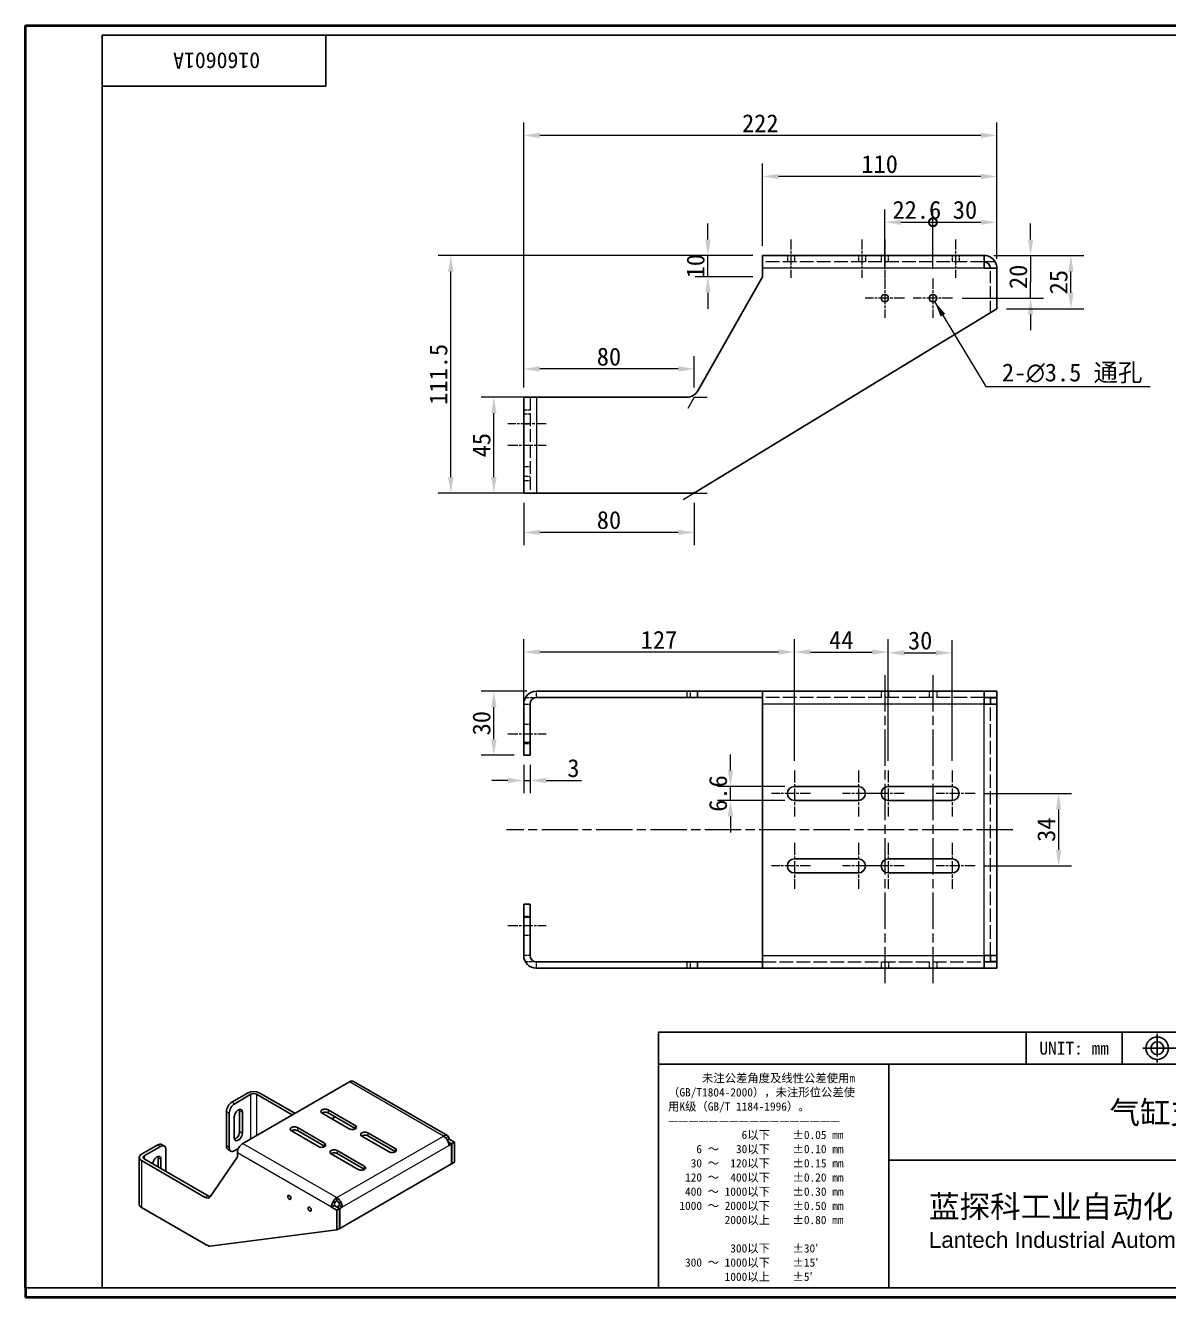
# Model space of a CAD drawing. Header units: millimetres. Extents: x 18 to 875, y 16 to 614.
# Drawn here: x 18 to 554, y 16 to 614 of the extents above; entities that cross this region are included whole.
import ezdxf
from ezdxf.enums import TextEntityAlignment as Align

# ---------------------------------------------------------------- set-up
doc = ezdxf.new("R2010")
doc.units = ezdxf.units.MM
doc.header["$LTSCALE"] = 3
doc.linetypes.add('CHAIN', pattern=[0.3543, 0.2362, -0.0295, 0.0591, -0.0295])
doc.linetypes.add('DASHED', pattern=[0.2067, 0.1654, -0.0413])
for name, color, linetype, lineweight in [('1', 7, 'Continuous', 18), ('可见 (ISO)', 7, 'Continuous', 25), ('可见窄的 (ISO)', 7, 'Continuous', 18), ('图框 (ISO)', 7, 'Continuous', 35), ('标题 (ISO)', 7, 'Continuous', 25)]:
    doc.layers.add(name, color=color, linetype=linetype, lineweight=lineweight)
for name, color, linetype, lineweight, true_color in [('中心标记 (ISO)', 1, 'CHAIN', 18, 0xff0000), ('中心线 (ISO)', 1, 'CHAIN', 18, 0xff0000), ('尺寸 (ISO)', 7, 'Continuous', 18, 0x008000), ('符号 (ISO)', 7, 'Continuous', 18, 0x008000), ('隐藏 (ISO)', 5, 'DASHED', 18, 0x0000ff), ('隐藏窄的 (ISO)', 5, 'DASHED', 18, 0x0000ff)]:
    doc.layers.add(name, color=color, linetype=linetype, lineweight=lineweight, true_color=true_color)
doc.styles.add('文本样式164', font='SimSun.ttf')
doc.styles.add('文本样式165', font='SimSun.ttf')
doc.styles.add('文本样式74', font='SimSun.ttf')
doc.styles.add('最新国标', font='simfang.ttf')
doc.styles.add('注释文本 (ISO)', font='simfang.ttf')
doc.dimstyles.new('默认 (GB)', dxfattribs={"dimscale": 3, "dimtxt": 2.8, "dimasz": 2.5, "dimexe": 2, "dimexo": 1.5, "dimgap": 0.5, "dimtad": 1, "dimtoh": 1, "dimdsep": 46, "dimtxsty": '最新国标', "dimcen": 0.09, "dimdle": 10, "dimclrd": 256, "dimclre": 256, "dimclrt": 256, "dimaunit": 1, "dimadec": 3, "dimazin": 2, "dimtfac": 0.535714, "dimtdec": 3, "dimtmove": 0, "dimatfit": 3, "dimfxl": 0, "dimtolj": 1, "dimlwd": -1, "dimlwe": -1, "dimarcsym": 0})
doc.dimstyles.new('默认 (GB)$7', dxfattribs={"dimscale": 3, "dimtxt": 2.8, "dimasz": 2.5, "dimexe": 2, "dimexo": 1.5, "dimgap": 0.5, "dimtad": 1, "dimtoh": 1, "dimdsep": 46, "dimtxsty": '最新国标', "dimcen": 0.09, "dimdle": 10, "dimclrd": 256, "dimclre": 256, "dimclrt": 256, "dimaunit": 1, "dimadec": 3, "dimazin": 2, "dimtfac": 0.535714, "dimtdec": 3, "dimtmove": 0, "dimatfit": 3, "dimfxl": 0, "dimtolj": 1, "dimlwd": -1, "dimlwe": -1, "dimarcsym": 0})

# ---------------------------------------------------------------- blocks, each defined once
blk = doc.blocks.new('图框 最新国标')
at = {"layer": '图框 (ISO)'}
for p, q in [((6, 7), (6, 204.5)), ((6, 204.5), (291.5, 204.5)), ((6, 7), (6, 5.5)), ((6, 7), (6, 5.5)), ((291.5, 5.5), (6, 5.5))]:
    blk.add_line(p, q, dxfattribs=at)
at = {"layer": '图框 (ISO)', "color": 7, "linetype": 'Continuous', "lineweight": 25}
for p, q in [((18, 203), (290, 203)), ((18, 7), (18, 203)), ((18, 203), (290, 203)), ((53, 203), (53, 195)), ((53, 195), (18, 195)), ((290, 7), (6, 7)), ((290, 7), (18, 7))]:
    blk.add_line(p, q, dxfattribs=at)
at = {"layer": '图框 (ISO)', "style": '文本样式74'}
blk.add_attdef('零件代号_001', (42.7, 200.25), '', height=2.5, rotation=180, dxfattribs=at)
blk = doc.blocks.new('标题栏 副本 最新国标')
at = {"layer": '标题 (ISO)'}
for p, q in [((381.98, -183.84), (196.98, -183.84)), ((196.98, -183.84), (196.98, -223.84)), ((254.48, -183.84), (254.48, -188.84)), ((269.48, -183.84), (269.48, -188.84)), ((281.48, -188.09), (281.48, -184.59)), ((281.48, -184.59), (286.48, -185.34)), ((289.48, -183.84), (289.48, -188.84)), ((381.98, -223.84), (381.98, -183.84)), ((383.48, -183.84), (383.48, -225.34)), ((286.48, -185.34), (286.48, -187.34)), ((196.98, -188.84), (381.98, -188.84)), ((232.98, -188.84), (232.98, -223.84)), ((286.48, -187.34), (281.48, -188.09)), ((321.98, -188.84), (321.98, -223.84)), ((321.98, -193.84), (381.98, -193.84)), ((321.98, -198.84), (381.98, -198.84)), ((351.98, -198.84), (351.98, -208.84)), ((321.98, -203.84), (232.98, -203.84)), ((321.98, -203.84), (381.98, -203.84)), ((321.98, -208.84), (381.98, -208.84)), ((321.98, -218.84), (381.98, -218.84)), ((196.98, -223.84), (381.98, -223.84)), ((383.48, -225.34), (196.98, -225.34))]:
    blk.add_line(p, q, dxfattribs=at)
at = {"layer": '标题 (ISO)', "linetype": 'CHAIN', "ltscale": 5.000333}
blk.add_line((274.98, -184.09), (274.98, -188.59), dxfattribs=at)
at = {"layer": '标题 (ISO)', "linetype": 'CHAIN', "ltscale": 15.834605}
blk.add_line((272.73, -186.34), (286.98, -186.34), dxfattribs=at)
at = {"layer": '标题 (ISO)'}
for radius in [1.75, 1]:
    blk.add_circle((274.98, -186.34), radius, dxfattribs=at)
at = {"layer": '1', "style": '文本样式164'}
for s, p in [('材 料', (299.48, -186.34)), ('UNIT: mm', (261.98, -186.34)), ('设 计', (327.98, -191.34)), ('制 图', (327.98, -196.34)), ('比 例', (327.98, -201.34)), ('重 量', (357.98, -201.34)), ('共 1  张', (336.98, -206.34)), ('第 1  张', (366.98, -206.34))]:
    blk.add_text(s, height=2, dxfattribs=at).set_placement(p, align=Align.MIDDLE_CENTER)
at = {"layer": '标题 (ISO)', "style": '注释文本 (ISO)'}
for s, insert, char_height, attachment_point, line_spacing_factor in [('\\fSimSun|b0|i0;{\\H1.3000;      未注公差角度及线性公差使用m\\P}\\fSimSun|b0|i0;{\\H1.3000;（GB/T1804-2000），未注形位公差使\\P}\\fSimSun|b0|i0;{\\H1.3000;用K级（GB/T 1184-1996）。\\P}\\fSimSun|b0|i0;{\\H1.3000;—————————————————\\P}\\fSimSun|b0|i0;{\\H1.3000;             6以下    ±0.05 mm\\P}\\fSimSun|b0|i0;{\\H1.3000;     6 ～   30以下    ±0.10 mm\\P}\\fSimSun|b0|i0;{\\H1.3000;    30 ～  120以下    ±0.15 mm\\P}\\fSimSun|b0|i0;{\\H1.3000;   120 ～  400以下    ±0.20 mm\\P}\\fSimSun|b0|i0;{\\H1.3000;   400 ～ 1000以下    ±0.30 mm\\P}\\fSimSun|b0|i0;{\\H1.3000;  1000 ～ 2000以下    ±0.50 mm\\P}\\fSimSun|b0|i0;{\\H1.3000;          2000以上    ±0.80 mm\\P}\\fSimSun|b0|i0;{\\H1.3000;\\P}\\fSimSun|b0|i0;{\\H1.3000;           300以下    ±30′\\P}\\fSimSun|b0|i0;{\\H1.3000;   300 ～ 1000以下    ±15′\\P}\\fSimSun|b0|i0;{\\H1.3000;          1000以上    ±5′}', (198.48, -206.63), 1.3, 4, 1.023913), ('{\\fMicrosoft YaHei|b0|i0|c134|p34;\\H1.75x;蓝探科工业自动化（江苏）有限公司\\P\\fArial|b0|i0|c0|p34;\\H0.71429x;Lantech Industrial Automation (Jiangsu) Co., Ltd\\fFangSong|b0|i0|c134|p49;.\\H1.15195x; }', (277.48, -213.84), 2, 5, 0.978695)]:
    blk.add_mtext(s, dxfattribs=dict(at, insert=insert, char_height=char_height, attachment_point=attachment_point, line_spacing_factor=line_spacing_factor))
at = {"layer": '标题 (ISO)', "attachment_point": 5, "style": '注释文本 (ISO)'}
for s, insert, char_height in [('\\fFangSong|b0|i0;零件号', (327.98, -211.84), 2), ('\\fSimSun|b0|i0;{\\H1.6000;未经蓝探科事先书面同意，严禁复制或发布此文件。}', (351.98, -221.34), 1.6)]:
    blk.add_mtext(s, dxfattribs=dict(at, insert=insert, char_height=char_height))
at = {"layer": '标题 (ISO)'}
for tag, p, height, style in [('材料_001', (320.09, -187.33), 2, '注释文本 (ISO)'), ('设计人_001', (353.64, -192.33), 2, '注释文本 (ISO)'), ('库存编号_001', (267.5, -198.16), 3.5, '文本样式165'), ('设计人_001', (353.64, -197.33), 2, '注释文本 (ISO)'), ('视图比例_001', (339.26, -202.33), 2, '注释文本 (ISO)'), ('质量\\P3;_001', (371.53, -202.3), 2, '注释文本 (ISO)'), ('零件代号_001', (347.9, -215.59), 3.5, '文本样式165')]:
    blk.add_attdef(tag, p, '', height=height, dxfattribs=dict(at, style=style))
blk = doc.blocks.new('*D5')
at = {"layer": 'Defpoints', "color": 0, "transparency": 16777216}
for p in [(251.75, 271.05), (254.75, 271.05), (251.75, 259.17)]:
    blk.add_point(p, dxfattribs=at)
at = {"layer": '尺寸 (ISO)', "color": 116, "true_color": 0x00803f, "transparency": 16777216}
for p, q in [((251.75, 266.55), (251.75, 253.17)), ((254.75, 266.55), (254.75, 253.17)), ((244.25, 259.17), (236.75, 259.17)), ((251.75, 259.17), (254.75, 259.17)), ((262.25, 259.17), (278.9, 259.17))]:
    blk.add_line(p, q, dxfattribs=at)
for points in [[(244.25, 260.42), (244.25, 257.92), (251.75, 259.17)], [(262.25, 260.42), (262.25, 257.92), (254.75, 259.17)]]:
    blk.add_solid(points, dxfattribs=at)
at = {"layer": '尺寸 (ISO)', "transparency": 16777216, "insert": (275.07, 264.92), "char_height": 8.4, "attachment_point": 5, "style": '最新国标'}
blk.add_mtext('\\A1;3', dxfattribs=at)
blk = doc.blocks.new('*D6')
at = {"layer": 'Defpoints', "color": 0, "transparency": 16777216}
for p in [(348.75, 256.35), (378.75, 256.35), (378.75, 249.75)]:
    blk.add_point(p, dxfattribs=at)
at = {"layer": '尺寸 (ISO)', "color": 116, "true_color": 0x00803f, "transparency": 16777216}
for p, q in [((348.75, 263.85), (348.75, 271.35)), ((374.25, 256.35), (342.75, 256.35)), ((348.75, 249.75), (348.75, 256.35)), ((374.25, 249.75), (342.75, 249.75)), ((348.75, 242.25), (348.75, 234.75))]:
    blk.add_line(p, q, dxfattribs=at)
for points in [[(347.5, 263.85), (350, 263.85), (348.75, 256.35)], [(347.5, 242.25), (350, 242.25), (348.75, 249.75)]]:
    blk.add_solid(points, dxfattribs=at)
at = {"layer": '尺寸 (ISO)', "transparency": 16777216, "insert": (342.98, 253.05), "char_height": 8.4, "attachment_point": 5, "rotation": 90, "style": '最新国标'}
blk.add_mtext('\\A1;6.6', dxfattribs=at)
blk = doc.blocks.new('*D7')
at = {"layer": 'Defpoints', "color": 0, "transparency": 16777216}
for p in [(251.75, 561.91), (473.75, 499.52), (251.75, 439.02)]:
    blk.add_point(p, dxfattribs=at)
at = {"layer": '尺寸 (ISO)', "color": 116, "true_color": 0x00803f, "transparency": 16777216}
for p, q in [((251.75, 443.52), (251.75, 567.91)), ((473.75, 504.02), (473.75, 567.91)), ((466.25, 561.91), (259.25, 561.91))]:
    blk.add_line(p, q, dxfattribs=at)
for points in [[(259.25, 563.16), (259.25, 560.66), (251.75, 561.91)], [(466.25, 563.16), (466.25, 560.66), (473.75, 561.91)]]:
    blk.add_solid(points, dxfattribs=at)
at = {"layer": '尺寸 (ISO)', "transparency": 16777216, "insert": (362.75, 567.61), "char_height": 8.4, "attachment_point": 5, "style": '最新国标'}
blk.add_mtext('\\A1;222', dxfattribs=at)
blk = doc.blocks.new('*D8')
at = {"layer": 'Defpoints', "color": 0, "transparency": 16777216}
for p in [(363.75, 542.64), (363.75, 505.52), (473.75, 499.52)]:
    blk.add_point(p, dxfattribs=at)
at = {"layer": '尺寸 (ISO)', "color": 116, "true_color": 0x00803f, "transparency": 16777216}
for p, q in [((363.75, 510.02), (363.75, 548.64)), ((473.75, 504.02), (473.75, 548.64)), ((466.25, 542.64), (371.25, 542.64))]:
    blk.add_line(p, q, dxfattribs=at)
for points in [[(371.25, 543.89), (371.25, 541.39), (363.75, 542.64)], [(466.25, 543.89), (466.25, 541.39), (473.75, 542.64)]]:
    blk.add_solid(points, dxfattribs=at)
at = {"layer": '尺寸 (ISO)', "transparency": 16777216, "insert": (418.75, 548.39), "char_height": 8.4, "attachment_point": 5, "style": '最新国标'}
blk.add_mtext('\\A1;110', dxfattribs=at)
blk = doc.blocks.new('*D9')
at = {"layer": 'Defpoints', "color": 0, "transparency": 16777216}
for p in [(237.75, 301.05), (257.75, 301.05), (251.75, 271.05)]:
    blk.add_point(p, dxfattribs=at)
at = {"layer": '尺寸 (ISO)', "color": 116, "true_color": 0x00803f, "transparency": 16777216}
for p, q in [((253.25, 301.05), (231.75, 301.05)), ((237.75, 278.55), (237.75, 293.55)), ((247.25, 271.05), (231.75, 271.05))]:
    blk.add_line(p, q, dxfattribs=at)
for points in [[(236.5, 293.55), (239, 293.55), (237.75, 301.05)], [(236.5, 278.55), (239, 278.55), (237.75, 271.05)]]:
    blk.add_solid(points, dxfattribs=at)
at = {"layer": '尺寸 (ISO)', "transparency": 16777216, "insert": (232, 286.05), "char_height": 8.4, "attachment_point": 5, "rotation": 90, "style": '最新国标'}
blk.add_mtext('\\A1;30', dxfattribs=at)
blk = doc.blocks.new('*D10')
at = {"layer": 'Defpoints', "color": 0, "transparency": 16777216}
for p in [(251.75, 319.43), (251.75, 277.05), (378.75, 263.85)]:
    blk.add_point(p, dxfattribs=at)
at = {"layer": '尺寸 (ISO)', "color": 116, "true_color": 0x00803f, "transparency": 16777216}
for p, q in [((251.75, 281.55), (251.75, 325.43)), ((378.75, 268.35), (378.75, 325.43)), ((371.25, 319.43), (259.25, 319.43))]:
    blk.add_line(p, q, dxfattribs=at)
for points in [[(259.25, 320.68), (259.25, 318.18), (251.75, 319.43)], [(371.25, 320.68), (371.25, 318.18), (378.75, 319.43)]]:
    blk.add_solid(points, dxfattribs=at)
at = {"layer": '尺寸 (ISO)', "transparency": 16777216, "insert": (315.25, 325.18), "char_height": 8.4, "attachment_point": 5, "style": '最新国标'}
blk.add_mtext('\\A1;127', dxfattribs=at)
blk = doc.blocks.new('*D11')
at = {"layer": 'Defpoints', "color": 0, "transparency": 16777216}
for p in [(422.75, 319.43), (378.75, 263.85), (422.75, 263.85)]:
    blk.add_point(p, dxfattribs=at)
at = {"layer": '尺寸 (ISO)', "color": 116, "true_color": 0x00803f, "transparency": 16777216}
for p, q in [((378.75, 268.35), (378.75, 325.43)), ((422.75, 268.35), (422.75, 325.43)), ((386.25, 319.43), (415.25, 319.43))]:
    blk.add_line(p, q, dxfattribs=at)
for points in [[(386.25, 320.68), (386.25, 318.18), (378.75, 319.43)], [(415.25, 320.68), (415.25, 318.18), (422.75, 319.43)]]:
    blk.add_solid(points, dxfattribs=at)
at = {"layer": '尺寸 (ISO)', "transparency": 16777216, "insert": (400.75, 325.13), "char_height": 8.4, "attachment_point": 5, "style": '最新国标'}
blk.add_mtext('\\A1;44', dxfattribs=at)
blk = doc.blocks.new('*D12')
at = {"layer": 'Defpoints', "color": 0, "transparency": 16777216}
for p in [(452.75, 319.05), (422.75, 263.85), (452.75, 263.85)]:
    blk.add_point(p, dxfattribs=at)
at = {"layer": '尺寸 (ISO)', "color": 116, "true_color": 0x00803f, "transparency": 16777216}
for p, q in [((422.75, 268.35), (422.75, 325.05)), ((452.75, 268.35), (452.75, 325.05)), ((430.25, 319.05), (445.25, 319.05))]:
    blk.add_line(p, q, dxfattribs=at)
for points in [[(430.25, 320.3), (430.25, 317.8), (422.75, 319.05)], [(445.25, 320.3), (445.25, 317.8), (452.75, 319.05)]]:
    blk.add_solid(points, dxfattribs=at)
at = {"layer": '尺寸 (ISO)', "transparency": 16777216, "insert": (437.75, 324.8), "char_height": 8.4, "attachment_point": 5, "style": '最新国标'}
blk.add_mtext('\\A1;30', dxfattribs=at)
blk = doc.blocks.new('*D14')
at = {"layer": 'Defpoints', "color": 0, "transparency": 16777216}
for p in [(467.75, 505.52), (508.48, 505.52), (473.75, 480.52)]:
    blk.add_point(p, dxfattribs=at)
at = {"layer": '尺寸 (ISO)', "color": 116, "true_color": 0x00803f, "transparency": 16777216}
for p, q in [((472.25, 505.52), (514.48, 505.52)), ((508.48, 488.02), (508.48, 498.02)), ((478.25, 480.52), (514.48, 480.52))]:
    blk.add_line(p, q, dxfattribs=at)
for points in [[(507.23, 498.02), (509.73, 498.02), (508.48, 505.52)], [(507.23, 488.02), (509.73, 488.02), (508.48, 480.52)]]:
    blk.add_solid(points, dxfattribs=at)
at = {"layer": '尺寸 (ISO)', "transparency": 16777216, "insert": (502.73, 493.02), "char_height": 8.4, "attachment_point": 5, "rotation": 90, "style": '最新国标'}
blk.add_mtext('\\A1;25', dxfattribs=at)
blk = doc.blocks.new('*D15')
at = {"layer": 'Defpoints', "color": 0, "transparency": 16777216}
for p in [(237.75, 439.02), (257.75, 439.02), (257.75, 394.02)]:
    blk.add_point(p, dxfattribs=at)
at = {"layer": '尺寸 (ISO)', "color": 116, "true_color": 0x00803f, "transparency": 16777216}
for p, q in [((253.25, 439.02), (231.75, 439.02)), ((237.75, 401.52), (237.75, 431.52)), ((253.25, 394.02), (231.75, 394.02))]:
    blk.add_line(p, q, dxfattribs=at)
for points in [[(236.5, 431.52), (239, 431.52), (237.75, 439.02)], [(236.5, 401.52), (239, 401.52), (237.75, 394.02)]]:
    blk.add_solid(points, dxfattribs=at)
at = {"layer": '尺寸 (ISO)', "transparency": 16777216, "insert": (232, 416.52), "char_height": 8.4, "attachment_point": 5, "rotation": 90, "style": '最新国标'}
blk.add_mtext('\\A1;45', dxfattribs=at)
blk = doc.blocks.new('*D16')
at = {"layer": 'Defpoints', "color": 0, "transparency": 16777216}
for p in [(217.55, 505.52), (363.75, 505.52), (257.75, 394.02)]:
    blk.add_point(p, dxfattribs=at)
at = {"layer": '尺寸 (ISO)', "color": 116, "true_color": 0x00803f, "transparency": 16777216}
for p, q in [((359.25, 505.52), (211.55, 505.52)), ((217.55, 401.52), (217.55, 498.02)), ((253.25, 394.02), (211.55, 394.02))]:
    blk.add_line(p, q, dxfattribs=at)
for points in [[(216.3, 498.02), (218.8, 498.02), (217.55, 505.52)], [(216.3, 401.52), (218.8, 401.52), (217.55, 394.02)]]:
    blk.add_solid(points, dxfattribs=at)
at = {"layer": '尺寸 (ISO)', "transparency": 16777216, "insert": (211.78, 449.77), "char_height": 8.4, "attachment_point": 5, "rotation": 90, "style": '最新国标'}
blk.add_mtext('\\A1;111.5', dxfattribs=at)
blk = doc.blocks.new('*D19')
at = {"layer": 'Defpoints', "color": 0, "transparency": 16777216}
for p in [(338.17, 505.52), (363.75, 505.52), (363.75, 495.52)]:
    blk.add_point(p, dxfattribs=at)
at = {"layer": '尺寸 (ISO)', "color": 116, "true_color": 0x00803f, "transparency": 16777216}
for p, q in [((338.17, 513.02), (338.17, 520.52)), ((359.25, 505.52), (332.17, 505.52)), ((338.17, 495.52), (338.17, 505.52)), ((359.25, 495.52), (332.17, 495.52)), ((338.17, 488.02), (338.17, 480.52))]:
    blk.add_line(p, q, dxfattribs=at)
for points in [[(336.92, 513.02), (339.42, 513.02), (338.17, 505.52)], [(336.92, 488.02), (339.42, 488.02), (338.17, 495.52)]]:
    blk.add_solid(points, dxfattribs=at)
at = {"layer": '尺寸 (ISO)', "transparency": 16777216, "insert": (332.43, 500.52), "char_height": 8.4, "attachment_point": 5, "rotation": 90, "style": '最新国标'}
blk.add_mtext('\\A1;10', dxfattribs=at)
blk = doc.blocks.new('*D28')
at = {"layer": 'Defpoints', "color": 0, "transparency": 16777216}
for p in [(251.75, 452.28), (251.75, 439.02), (331.75, 439.02)]:
    blk.add_point(p, dxfattribs=at)
at = {"layer": '尺寸 (ISO)', "color": 116, "true_color": 0x00803f, "transparency": 16777216}
for p, q in [((251.75, 443.52), (251.75, 458.28)), ((331.75, 443.52), (331.75, 458.28)), ((324.25, 452.28), (259.25, 452.28))]:
    blk.add_line(p, q, dxfattribs=at)
for points in [[(259.25, 453.53), (259.25, 451.03), (251.75, 452.28)], [(324.25, 453.53), (324.25, 451.03), (331.75, 452.28)]]:
    blk.add_solid(points, dxfattribs=at)
at = {"layer": '尺寸 (ISO)', "transparency": 16777216, "insert": (291.75, 458.03), "char_height": 8.4, "attachment_point": 5, "style": '最新国标'}
blk.add_mtext('\\A1;80', dxfattribs=at)
blk = doc.blocks.new('*D29')
at = {"layer": 'Defpoints', "color": 0, "transparency": 16777216}
for p in [(251.75, 394.02), (331.75, 394.02), (251.75, 375.59)]:
    blk.add_point(p, dxfattribs=at)
at = {"layer": '尺寸 (ISO)', "color": 116, "true_color": 0x00803f, "transparency": 16777216}
for p, q in [((251.75, 389.52), (251.75, 369.59)), ((331.75, 389.52), (331.75, 369.59)), ((324.25, 375.59), (259.25, 375.59))]:
    blk.add_line(p, q, dxfattribs=at)
for points in [[(259.25, 376.84), (259.25, 374.34), (251.75, 375.59)], [(324.25, 376.84), (324.25, 374.34), (331.75, 375.59)]]:
    blk.add_solid(points, dxfattribs=at)
at = {"layer": '尺寸 (ISO)', "transparency": 16777216, "insert": (291.75, 381.34), "char_height": 8.4, "attachment_point": 5, "style": '最新国标'}
blk.add_mtext('\\A1;80', dxfattribs=at)
blk = doc.blocks.new('_DotSmall')
at = {"color": 0, "linetype": 'ByBlock', "const_width": 0.5}
blk.add_lwpolyline([(-0.0625, 0, 1), (0.0625, 0, 1)], format="xyb", close=True, dxfattribs=at)
blk = doc.blocks.new('*D30')
at = {"layer": 'Defpoints', "color": 0, "transparency": 16777216}
for p in [(443.75, 521.14), (421.15, 494.77), (443.75, 494.77)]:
    blk.add_point(p, dxfattribs=at)
at = {"layer": '尺寸 (ISO)', "color": 116, "true_color": 0x00803f, "transparency": 16777216}
for p, q in [((421.15, 499.27), (421.15, 527.14)), ((443.75, 499.27), (443.75, 527.14)), ((428.65, 521.14), (443.75, 521.14))]:
    blk.add_line(p, q, dxfattribs=at)
blk.add_solid([(428.65, 522.39), (428.65, 519.89), (421.15, 521.14)], dxfattribs=at)
at = {"layer": '尺寸 (ISO)', "color": 116, "true_color": 0x00803f, "transparency": 16777216, "xscale": 7.5, "yscale": 7.5, "zscale": 7.5}
blk.add_blockref('_DotSmall', (443.75, 521.14), dxfattribs=at)
at = {"layer": '尺寸 (ISO)', "transparency": 16777216, "insert": (436.2, 526.91), "char_height": 8.4, "attachment_point": 5, "style": '最新国标'}
blk.add_mtext('\\A1;22.6', dxfattribs=at)
blk = doc.blocks.new('*D31')
at = {"layer": 'Defpoints', "color": 0, "transparency": 16777216}
for p in [(473.75, 521.14), (473.75, 499.52), (443.75, 494.77)]:
    blk.add_point(p, dxfattribs=at)
at = {"layer": '尺寸 (ISO)', "color": 116, "true_color": 0x00803f, "transparency": 16777216}
for p, q in [((443.75, 499.27), (443.75, 527.14)), ((473.75, 504.02), (473.75, 527.14)), ((443.75, 521.14), (466.25, 521.14))]:
    blk.add_line(p, q, dxfattribs=at)
blk.add_solid([(466.25, 522.39), (466.25, 519.89), (473.75, 521.14)], dxfattribs=at)
at = {"layer": '尺寸 (ISO)', "color": 116, "true_color": 0x00803f, "transparency": 16777216, "xscale": 7.5, "yscale": 7.5, "zscale": 7.5, "rotation": 180}
blk.add_blockref('_DotSmall', (443.75, 521.14), dxfattribs=at)
at = {"layer": '尺寸 (ISO)', "transparency": 16777216, "insert": (458.78, 526.89), "char_height": 8.4, "attachment_point": 5, "style": '最新国标'}
blk.add_mtext('\\A1;30', dxfattribs=at)
blk = doc.blocks.new('*D32')
at = {"layer": 'Defpoints', "color": 0, "transparency": 16777216}
for p in [(467.75, 505.52), (453, 485.52), (489.55, 485.52)]:
    blk.add_point(p, dxfattribs=at)
at = {"layer": '尺寸 (ISO)', "color": 116, "true_color": 0x00803f, "transparency": 16777216}
for p, q in [((489.55, 513.02), (489.55, 520.52)), ((472.25, 505.52), (495.55, 505.52)), ((489.55, 505.52), (489.55, 498.02)), ((489.55, 498.02), (489.55, 493.02)), ((489.55, 485.52), (489.55, 493.02)), ((457.5, 485.52), (495.55, 485.52)), ((489.55, 478.02), (489.55, 470.52))]:
    blk.add_line(p, q, dxfattribs=at)
for points in [[(488.3, 513.02), (490.8, 513.02), (489.55, 505.52)], [(488.3, 478.02), (490.8, 478.02), (489.55, 485.52)]]:
    blk.add_solid(points, dxfattribs=at)
at = {"layer": '尺寸 (ISO)', "transparency": 16777216, "insert": (483.8, 495.52), "char_height": 8.4, "attachment_point": 5, "rotation": 90, "style": '最新国标'}
blk.add_mtext('\\A1;20', dxfattribs=at)
blk = doc.blocks.new('*D33')
at = {"layer": 'Defpoints', "color": 0, "transparency": 16777216}
for p in [(463.55, 253.05), (463.55, 219.05), (502.72, 219.05)]:
    blk.add_point(p, dxfattribs=at)
at = {"layer": '尺寸 (ISO)', "color": 116, "true_color": 0x00803f, "transparency": 16777216}
for p, q in [((468.05, 253.05), (508.72, 253.05)), ((502.72, 245.55), (502.72, 226.55)), ((468.05, 219.05), (508.72, 219.05))]:
    blk.add_line(p, q, dxfattribs=at)
for points in [[(501.47, 245.55), (503.97, 245.55), (502.72, 253.05)], [(501.47, 226.55), (503.97, 226.55), (502.72, 219.05)]]:
    blk.add_solid(points, dxfattribs=at)
at = {"layer": '尺寸 (ISO)', "transparency": 16777216, "insert": (496.97, 236.05), "char_height": 8.4, "attachment_point": 5, "rotation": 90, "style": '最新国标'}
blk.add_mtext('\\A1;34', dxfattribs=at)

msp = doc.modelspace()

# ---------------------------------------------------------------- linework, layer by layer
at = {"layer": '中心标记 (ISO)', "ltscale": 6.852346}
for p, q in [((421.149, 494.768), (421.149, 476.268)), ((443.749, 494.768), (443.749, 476.268)), ((430.399, 485.518), (411.899, 485.518)), ((452.999, 485.518), (434.499, 485.518))]:
    msp.add_line(p, q, dxfattribs=at)
at = {"layer": '中心标记 (ISO)', "ltscale": 8.000593}
for p, q in [((378.749, 263.849), (378.749, 242.249)), ((408.749, 263.849), (408.749, 242.249)), ((422.749, 263.849), (422.749, 242.249)), ((452.749, 263.849), (452.749, 242.249)), ((378.749, 229.849), (378.749, 208.249)), ((408.749, 229.849), (408.749, 208.249)), ((422.749, 229.849), (422.749, 208.249)), ((452.749, 229.849), (452.749, 208.249))]:
    msp.add_line(p, q, dxfattribs=at)
at = {"layer": '中心标记 (ISO)', "ltscale": 6.778265}
for p, q in [((386.249, 253.049), (367.949, 253.049)), ((419.549, 253.049), (401.249, 253.049)), ((430.249, 253.049), (411.949, 253.049)), ((463.549, 253.049), (445.249, 253.049)), ((386.249, 219.049), (367.949, 219.049)), ((419.549, 219.049), (401.249, 219.049)), ((430.249, 219.049), (411.949, 219.049)), ((463.549, 219.049), (445.249, 219.049))]:
    msp.add_line(p, q, dxfattribs=at)
at = {"layer": '中心线 (ISO)', "ltscale": 6.667144}
for p, q in [((377.099, 513.018), (377.099, 495.018)), ((410.399, 513.018), (410.399, 495.018)), ((421.099, 513.018), (421.099, 495.018)), ((454.399, 513.018), (454.399, 495.018)), ((262.249, 426.518), (244.249, 426.518)), ((244.249, 416.518), (262.249, 416.518)), ((244.249, 281.049), (262.249, 281.049)), ((244.249, 191.049), (262.249, 191.049))]:
    msp.add_line(p, q, dxfattribs=at)
at = {"layer": '中心线 (ISO)', "ltscale": 23.990969}
for p, q in [((421.149, 308.549), (421.149, 163.549)), ((443.749, 308.549), (443.749, 163.549)), ((481.249, 236.049), (243.711, 236.049))]:
    msp.add_line(p, q, dxfattribs=at)
at = {"layer": '可见 (ISO)'}
for p, q in [((363.749, 499.518), (363.749, 505.518)), ((363.749, 505.518), (467.749, 505.518)), ((467.749, 502.518), (467.749, 505.518)), ((467.749, 499.518), (467.749, 502.518)), ((363.749, 495.518), (333.472, 442.061)), ((363.749, 499.518), (363.749, 495.518)), ((467.749, 499.518), (473.749, 499.518)), ((473.749, 499.518), (473.749, 480.518)), ((333.187, 394.894), (473.749, 480.518)), ((251.749, 394.018), (251.749, 439.018)), ((251.749, 439.018), (257.749, 439.018)), ((328.252, 439.018), (257.749, 439.018)), ((251.749, 394.018), (252.553, 394.018)), ((252.553, 394.018), (257.749, 394.018)), ((330.065, 394.018), (257.749, 394.018)), ((257.749, 301.049), (328.252, 301.049)), ((333.472, 301.049), (328.252, 301.049)), ((333.472, 301.049), (363.749, 301.049)), ((363.749, 295.049), (363.749, 301.049)), ((363.749, 301.049), (467.749, 301.049)), ((467.749, 301.049), (473.749, 301.049)), ((467.749, 300.245), (467.749, 301.049)), ((467.749, 295.049), (467.749, 300.245)), ((473.749, 298.049), (473.749, 301.049)), ((251.749, 277.049), (251.749, 295.049)), ((254.749, 295.049), (254.749, 277.049)), ((328.252, 298.049), (257.749, 298.049)), ((328.252, 298.049), (333.472, 298.049)), ((363.749, 298.049), (333.472, 298.049)), ((363.749, 295.049), (363.749, 177.049)), ((467.749, 298.049), (473.749, 298.049)), ((472.945, 295.049), (467.749, 295.049)), ((470.749, 295.049), (470.749, 297.949)), ((470.749, 297.949), (473.749, 297.949)), ((473.749, 295.049), (472.945, 295.049)), ((473.749, 295.049), (473.749, 297.949)), ((473.749, 295.049), (473.749, 177.049)), ((251.749, 271.049), (251.749, 277.049)), ((254.749, 277.049), (254.749, 271.049)), ((251.749, 271.049), (254.749, 271.049)), ((378.749, 256.349), (408.749, 256.349)), ((422.749, 256.349), (452.749, 256.349)), ((408.749, 249.749), (378.749, 249.749)), ((452.749, 249.749), (422.749, 249.749)), ((378.749, 222.349), (408.749, 222.349)), ((422.749, 222.349), (452.749, 222.349)), ((408.749, 215.749), (378.749, 215.749)), ((452.749, 215.749), (422.749, 215.749)), ((251.749, 195.049), (251.749, 201.049)), ((254.749, 201.049), (251.749, 201.049)), ((254.749, 201.049), (254.749, 195.049)), ((251.749, 177.049), (251.749, 195.049)), ((254.749, 195.049), (254.749, 177.049)), ((257.749, 174.049), (328.252, 174.049)), ((333.472, 174.049), (328.252, 174.049)), ((333.472, 174.049), (363.749, 174.049)), ((363.749, 171.049), (363.749, 177.049)), ((467.749, 171.853), (467.749, 177.049)), ((467.749, 177.049), (472.945, 177.049)), ((467.749, 174.049), (473.749, 174.049)), ((470.749, 177.049), (470.749, 174.149)), ((470.749, 174.149), (473.749, 174.149)), ((472.945, 177.049), (473.749, 177.049)), ((473.749, 177.049), (473.749, 174.149)), ((473.749, 174.049), (473.749, 171.049)), ((328.252, 171.049), (257.749, 171.049)), ((328.252, 171.049), (333.472, 171.049)), ((363.749, 171.049), (333.472, 171.049)), ((467.749, 171.049), (363.749, 171.049)), ((467.749, 171.049), (467.749, 171.853)), ((467.749, 171.049), (473.749, 171.049)), ((170.04, 117.777), (119.977, 88.873)), ((215.963, 92.481), (171.84, 117.956)), ((114.886, 108.224), (122.522, 112.633)), ((123.795, 111.898), (116.158, 107.489)), ((143.099, 102.223), (126.341, 111.898)), ((127.614, 112.633), (144.372, 102.958)), ((112.34, 103.815), (112.34, 87.649)), ((113.613, 103.08), (113.613, 86.914)), ((118.492, 94.385), (118.492, 104.183)), ((119.765, 103.448), (119.765, 93.65)), ((169.913, 95.658), (157.185, 103.007)), ((159.985, 104.624), (172.713, 97.275)), ((172.713, 95.805), (159.985, 103.154)), ((115.946, 91.445), (115.946, 101.243)), ((145.56, 96.295), (158.288, 88.947)), ((162.975, 101.428), (162.11, 100.163)), ((155.488, 87.33), (142.76, 94.679)), ((158.288, 87.477), (145.56, 94.826)), ((188.58, 84.881), (175.852, 92.229)), ((178.653, 93.846), (191.38, 86.497)), ((191.38, 85.028), (178.653, 92.376)), ((215.963, 90.402), (216.709, 90.833)), ((216.368, 89.56), (217.982, 88.628)), ((216.709, 90.833), (219.255, 89.363)), ((72.459, 83.729), (80.096, 88.138)), ((81.369, 87.404), (73.732, 82.995)), ((81.896, 88.317), (83.169, 87.582)), ((83.914, 75.646), (83.914, 85.934)), ((114.358, 85.266), (113.086, 86.001)), ((117.909, 86.455), (116.158, 85.444)), ((117.431, 84.464), (117.431, 82.505)), ((174.155, 76.552), (161.427, 83.901)), ((164.228, 85.517), (176.956, 78.169)), ((176.956, 76.699), (164.228, 84.048)), ((216.484, 89.233), (216.667, 89.339)), ((216.667, 89.339), (217.939, 88.604)), ((216.709, 87.894), (217.939, 88.604)), ((217.939, 88.604), (217.939, 79.296)), ((217.982, 88.628), (219.255, 89.363)), ((217.982, 79.32), (217.982, 88.628)), ((219.255, 89.363), (219.255, 80.055)), ((71.405, 82.26), (71.405, 60.214)), ((102.371, 63.52), (72.459, 80.79)), ((73.732, 81.525), (103.644, 64.255)), ((80.308, 77.728), (80.308, 82.137)), ((81.581, 81.402), (81.581, 76.993)), ((117.431, 82.505), (104.586, 63.732)), ((165.416, 48.971), (217.939, 79.296)), ((217.939, 79.315), (217.982, 79.32)), ((217.982, 79.32), (219.255, 80.055)), ((162.828, 59.724), (161.555, 58.99)), ((162.828, 59.724), (165.373, 58.255)), ((164.1, 61.929), (164.1, 63.399)), ((165.373, 59.724), (164.143, 59.014)), ((165.373, 59.724), (166.646, 58.99)), ((103.141, 41.031), (72.459, 58.745)), ((161.555, 58.99), (164.1, 57.52)), ((165.373, 58.255), (164.1, 57.52)), ((164.1, 57.52), (164.1, 48.212)), ((164.143, 59.014), (165.416, 58.279)), ((164.143, 58.965), (164.143, 59.014)), ((165.373, 48.947), (165.373, 58.255)), ((166.646, 58.99), (165.416, 58.279)), ((165.416, 58.279), (165.416, 48.971)), ((104.465, 40.695), (164.1, 48.212)), ((164.1, 48.212), (165.373, 48.947)), ((165.373, 48.966), (165.416, 48.971))]:
    msp.add_line(p, q, dxfattribs=at)
for centre in [(421.149, 485.518), (443.749, 485.518)]:
    msp.add_circle(centre, 1.75, dxfattribs=at)
for centre, radius, start, end in [((467.749, 499.518), 6, 30, 90), ((467.749, 499.518), 3, 0, 90), ((467.749, 499.518), 6, 0, 30), ((328.252, 445.018), 6, 270, 330.474013), ((330.065, 400.018), 6, 270, 301.34789), ((257.749, 295.049), 6, 90, 180), ((257.749, 295.049), 3, 90, 180), ((378.749, 253.049), 3.3, 90, 270), ((408.749, 253.049), 3.3, 270, 90), ((422.749, 253.049), 3.3, 90, 270), ((452.749, 253.049), 3.3, 270, 90), ((378.749, 219.049), 3.3, 90, 270), ((408.749, 219.049), 3.3, 270, 90), ((422.749, 219.049), 3.3, 90, 270), ((452.749, 219.049), 3.3, 270, 90), ((257.749, 177.049), 6, 180, 270), ((257.749, 177.049), 3, 180, 270)]:
    msp.add_arc(centre, radius, start, end, dxfattribs=at)
for centre, major_axis, start_param, end_param in [((170.04, 114.838), (1.8, 3.118), 0, 0.7853982), ((114.886, 105.285), (-1.8, -3.118), 3.9269908, 5.4977871), ((116.158, 104.55), (1.8, 3.118), 0.7853982, 2.3561945), ((125.068, 111.164), (3.6, 0), 0.7853982, 2.3561945), ((125.068, 111.164), (-1.8, 0), 3.9269908, 5.4977871), ((117.856, 102.345), (1.35, 2.338), 5.4977871, 8.6393798), ((116.583, 103.08), (1.35, 2.338), 5.4977871, 5.7923026), ((158.585, 103.815), (-1.98, 0), 3.9269908, 7.0685835), ((158.585, 102.345), (-1.98, 0), 3.9269908, 5.5850056), ((144.16, 95.487), (-1.98, 0), 3.9269908, 7.0685835), ((171.313, 96.467), (1.98, 0), 3.9269908, 7.0685835), ((171.313, 94.997), (-1.98, 0), 3.8397723, 3.9269908), ((117.856, 92.548), (-1.35, -2.338), 5.4977871, 8.6393798), ((116.583, 93.282), (1.35, 2.338), 3.6324753, 5.4977871), ((144.16, 94.017), (-1.98, 0), 3.9269908, 5.5850056), ((177.252, 93.037), (-1.98, 0), 3.9269908, 7.0685835), ((177.252, 91.568), (-1.98, 0), 3.9269908, 5.5850056), ((214.163, 89.363), (1.8, 3.118), 6.0213859, 7.0685835), ((214.163, 89.363), (1.8, -3.118), 1.3089969, 2.3561945), ((214.163, 89.363), (1.8, 3.118), 5.4977871, 6.0213859), ((214.163, 89.363), (1.8, -3.118), 0.7853982, 1.3089969), ((75.005, 82.26), (-3.6, 0), 5.4977871, 7.0685835), ((80.096, 85.199), (1.8, 3.118), 0, 0.7853982), ((81.369, 84.464), (1.8, 3.118), 5.4977871, 7.0685835), ((114.886, 89.118), (-1.8, -3.118), 5.4977871, 6.2831853), ((116.158, 88.383), (-1.8, -3.118), 5.4977871, 7.0685835), ((119.977, 85.934), (-1.8, -3.118), 3.9269908, 5.4977871), ((156.888, 88.138), (1.98, 0), 3.9269908, 7.0685835), ((156.888, 86.669), (-1.98, 0), 3.8397723, 3.9269908), ((162.828, 84.709), (-1.98, 0), 3.9269908, 7.0685835), ((162.828, 83.239), (-1.98, 0), 3.9269908, 5.5850056), ((189.98, 85.689), (1.98, 0), 3.9269908, 7.0685835), ((189.98, 84.219), (-1.98, 0), 3.8397723, 3.9269908), ((75.005, 82.26), (-1.8, 0), 5.4977871, 7.0685835), ((79.672, 80.3), (1.35, 2.338), 5.4977871, 8.6393798), ((78.399, 81.035), (1.35, 2.338), 5.4977871, 5.7923026), ((175.555, 77.361), (1.98, 0), 3.9269908, 7.0685835), ((175.555, 75.891), (-1.98, 0), 3.8397723, 3.9269908), ((75.005, 60.214), (-3.6, 0), 0, 0.7853982), ((102.371, 66.46), (1.8, -3.118), 5.4977871, 6.5532578), ((103.644, 67.195), (1.8, -3.118), 5.4977871, 5.9289073), ((164.1, 60.459), (-1.8, -3.118), 4.9741884, 5.4977871), ((164.1, 60.459), (-1.8, -3.118), 3.9269908, 4.9741884), ((164.1, 60.459), (-0.9, -1.559), 3.9269908, 5.4977871), ((164.1, 60.459), (-1.8, 3.118), 4.4505896, 5.4977871), ((164.1, 60.459), (0.9, -1.559), 0.7853982, 2.3561945), ((164.1, 60.459), (-1.8, 3.118), 3.9269908, 4.4505896), ((103.141, 43.97), (1.8, -3.118), 5.4977871, 6.044911)]:
    msp.add_ellipse(centre, major_axis=major_axis, ratio=0.5773503, start_param=start_param, end_param=end_param, dxfattribs=at)
for centre in [(141.784, 63.546), (151.372, 58.01)]:
    msp.add_ellipse(centre, major_axis=(0.525, -0.909), ratio=0.5773503, dxfattribs=at)
at = {"layer": '可见窄的 (ISO)'}
for p, q in [((472.945, 502.518), (467.749, 502.518)), ((467.749, 499.518), (363.749, 499.518)), ((257.749, 439.018), (257.749, 394.018)), ((328.252, 301.049), (328.252, 298.049)), ((333.472, 298.049), (333.472, 301.049)), ((467.749, 295.049), (363.749, 295.049)), ((467.749, 177.049), (467.749, 295.049)), ((254.749, 277.049), (251.749, 277.049)), ((251.749, 195.049), (254.749, 195.049)), ((328.252, 174.049), (328.252, 171.049)), ((333.472, 171.049), (333.472, 174.049)), ((363.749, 177.049), (467.749, 177.049)), ((214.163, 92.303), (170.04, 117.777)), ((116.158, 107.489), (114.886, 108.224)), ((123.795, 91.078), (123.795, 111.898)), ((126.341, 111.898), (126.341, 92.548)), ((112.34, 103.815), (113.613, 103.08)), ((118.492, 104.183), (119.765, 103.448)), ((159.985, 104.624), (159.985, 103.154)), ((145.56, 96.295), (145.56, 94.826)), ((172.713, 97.275), (172.713, 95.805)), ((118.492, 94.385), (119.765, 93.65)), ((164.1, 63.399), (214.163, 92.303)), ((178.653, 93.846), (178.653, 92.376)), ((216.368, 92.106), (215.211, 91.438)), ((80.096, 88.138), (81.369, 87.404)), ((113.613, 86.914), (112.34, 87.649)), ((161.555, 58.99), (117.431, 84.464)), ((119.977, 88.873), (164.1, 63.399)), ((158.288, 88.947), (158.288, 87.477)), ((164.228, 85.517), (164.228, 84.048)), ((216.709, 87.894), (166.646, 58.99)), ((191.38, 86.497), (191.38, 85.028)), ((72.459, 80.79), (72.459, 58.745)), ((73.732, 82.995), (73.732, 81.525)), ((80.308, 82.137), (81.581, 81.402)), ((176.956, 78.169), (176.956, 76.699)), ((103.644, 64.255), (102.371, 63.52)), ((164.1, 61.929), (161.896, 60.656)), ((166.305, 60.656), (164.1, 61.929))]:
    msp.add_line(p, q, dxfattribs=at)
at = {"layer": '尺寸 (ISO)'}
for p, q in [((331.749, 439.018), (328.792, 433.797)), ((331.749, 439.018), (337.749, 439.018)), ((331.749, 394.018), (326.625, 390.896)), ((331.749, 394.018), (337.749, 394.018))]:
    msp.add_line(p, q, dxfattribs=at)
at = {"layer": '隐藏 (ISO)', "ltscale": 12.901145}
for p, q in [((467.749, 502.518), (363.749, 502.518)), ((467.749, 298.049), (363.749, 298.049)), ((363.749, 174.049), (467.749, 174.049))]:
    msp.add_line(p, q, dxfattribs=at)
at = {"layer": '隐藏 (ISO)', "ltscale": 1.904597}
for p, q in [((375.449, 505.518), (375.449, 502.518)), ((412.049, 505.518), (412.049, 502.518)), ((419.449, 505.518), (419.449, 502.518)), ((456.049, 505.518), (456.049, 502.518)), ((254.749, 431.018), (251.749, 431.018)), ((251.749, 402.018), (254.749, 402.018)), ((419.399, 301.049), (419.399, 298.049)), ((422.899, 301.049), (422.899, 298.049)), ((441.999, 301.049), (441.999, 298.049)), ((445.499, 301.049), (445.499, 298.049)), ((251.749, 285.549), (254.749, 285.549)), ((251.749, 276.549), (254.749, 276.549)), ((251.749, 195.549), (254.749, 195.549)), ((251.749, 186.549), (254.749, 186.549)), ((419.399, 174.049), (419.399, 171.049)), ((422.899, 174.049), (422.899, 171.049)), ((441.999, 174.049), (441.999, 171.049)), ((445.499, 174.049), (445.499, 171.049))]:
    msp.add_line(p, q, dxfattribs=at)
at = {"layer": '隐藏 (ISO)', "ltscale": 11.195756}
msp.add_line((470.749, 478.69), (470.749, 499.518), dxfattribs=at)
at = {"layer": '隐藏 (ISO)', "ltscale": 12.094824}
msp.add_line((254.749, 439.018), (254.749, 394.018), dxfattribs=at)
at = {"layer": '隐藏 (ISO)', "ltscale": 12.686126}
msp.add_line((470.749, 177.049), (470.749, 295.049), dxfattribs=at)
at = {"layer": '隐藏窄的 (ISO)', "ltscale": 1.904597}
for p, q in [((378.749, 505.518), (378.749, 502.518)), ((408.749, 505.518), (408.749, 502.518)), ((422.749, 505.518), (422.749, 502.518)), ((452.749, 505.518), (452.749, 502.518)), ((254.749, 433.018), (251.749, 433.018)), ((251.749, 426.518), (254.749, 426.518)), ((251.749, 406.518), (254.749, 406.518)), ((251.749, 400.018), (254.749, 400.018)), ((257.749, 298.049), (257.749, 301.049)), ((330.065, 298.049), (330.065, 301.049)), ((333.187, 301.049), (333.187, 298.049)), ((251.749, 295.049), (254.749, 295.049)), ((254.749, 177.049), (251.749, 177.049)), ((257.749, 171.049), (257.749, 174.049)), ((330.065, 171.049), (330.065, 174.049)), ((333.187, 174.049), (333.187, 171.049))]:
    msp.add_line(p, q, dxfattribs=at)
at = {"layer": '隐藏窄的 (ISO)', "ltscale": 3.298931}
for p, q in [((252.553, 298.049), (257.749, 298.049)), ((257.749, 174.049), (252.553, 174.049))]:
    msp.add_line(p, q, dxfattribs=at)

# ---------------------------------------------------------------- block references
at = {"xscale": 3, "yscale": 3, "zscale": 3}
msp.add_blockref('图框 最新国标', (0, 0), dxfattribs=at).add_auto_attribs({'零件代号_001': '0160601A'})
ref = msp.add_blockref('标题栏 副本 最新国标', (-275.948, 692.533), dxfattribs=dict(xscale=3, yscale=3, zscale=3))
ref.add_attrib('零件代号_001', '0160601A', (767.761, 45.75), dxfattribs={"layer": '标题 (ISO)', "height": 10.5, "style": '文本样式165'})
ref.add_attrib('库存编号_001', '气缸支架', (526.554, 98.045), dxfattribs={"layer": '标题 (ISO)', "height": 10.5, "style": '文本样式165'})
ref.add_attrib('质量\\P3;_001', '无', (838.629, 85.62), dxfattribs={"layer": '标题 (ISO)', "height": 6, "style": '注释文本 (ISO)'})
ref.add_attrib('视图比例_001', '1 : 3', (741.84, 85.551), dxfattribs={"layer": '标题 (ISO)', "height": 6, "style": '注释文本 (ISO)'})
ref.add_attrib('设计人_001', 'LIA009', (784.971, 115.534), dxfattribs={"layer": '标题 (ISO)', "height": 6, "style": '注释文本 (ISO)'})
ref.add_attrib('设计人_001', 'LIA009', (784.971, 100.534), dxfattribs={"layer": '标题 (ISO)', "height": 6, "style": '注释文本 (ISO)'})
ref.add_attrib('材料_001', 'SUS304', (684.334, 130.534), dxfattribs={"layer": '标题 (ISO)', "height": 6, "style": '注释文本 (ISO)'})

# ---------------------------------------------------------------- texts
at = {"layer": '符号 (ISO)', "insert": (476.088, 445.524), "char_height": 8.4, "width": 73.01361, "attachment_point": 7, "line_spacing_factor": 0.49, "style": '最新国标'}
msp.add_mtext('2-\\fAIGDT|b0|i0;{\\H8.4000;n}\\fFangSong|b0|i0;{\\H8.4000;3.5 通孔}', dxfattribs=at)

# ---------------------------------------------------------------- dimensions: what is measured, and where the dimension line sits
at = {"layer": '尺寸 (ISO)', "color": 116, "true_color": 0x00803f}
for base, p1, p2, angle, override, picture, middle in [((251.749, 561.905), (473.749, 499.518), (251.749, 439.018), 180, {"dimgap": 0.5, "dimtoh": 0, "dimdec": 2, "dimtol": 0, "dimlim": 0, "dimtp": 0, "dimtm": 0, "dimtdec": 3, "dimtofl": 0, "dimatfit": 1}, '*D7', (362.749, 561.905)), ((363.749, 542.644), (473.749, 499.518), (363.749, 505.518), 180, {"dimgap": 0.5, "dimtoh": 0, "dimdec": 2, "dimtol": 0, "dimlim": 0, "dimtp": 0, "dimtm": 0, "dimtdec": 3, "dimtofl": 0, "dimatfit": 1}, '*D8', (418.749, 542.644)), ((443.749, 521.139), (421.149, 494.768), (443.749, 494.768), 180, {"dimgap": 0.5, "dimtoh": 0, "dimdec": 2, "dimblk2": 'DotSmall', "dimsah": 1, "dimdle": 0, "dimtol": 0, "dimlim": 0, "dimtp": 0, "dimtm": 0, "dimtdec": 3, "dimtofl": 0, "dimatfit": 1}, '*D30', (436.199, 521.139)), ((473.749, 521.139), (443.749, 494.768), (473.749, 499.518), 180, {"dimgap": 0.5, "dimtoh": 0, "dimdec": 2, "dimblk1": 'DotSmall', "dimsah": 1, "dimdle": 0, "dimtol": 0, "dimlim": 0, "dimtp": 0, "dimtm": 0, "dimtdec": 3, "dimtofl": 0, "dimatfit": 1}, '*D31', (458.779, 521.139)), ((338.174, 505.518), (363.749, 495.518), (363.749, 505.518), 90, {"dimgap": 0.5, "dimtoh": 0, "dimdec": 2, "dimtol": 0, "dimlim": 0, "dimtp": 0, "dimtm": 0, "dimtdec": 3, "dimtofl": 1, "dimatfit": 1}, '*D19', (338.174, 500.518)), ((489.552, 485.518), (467.749, 505.518), (452.999, 485.518), 270, {"dimgap": 0.5, "dimtoh": 0, "dimdec": 2, "dimtol": 0, "dimlim": 0, "dimtp": 0, "dimtm": 0, "dimtdec": 3, "dimtofl": 0}, '*D32', (489.552, 495.518)), ((217.55, 505.518), (257.749, 394.018), (363.749, 505.518), 90, {"dimgap": 0.5, "dimtoh": 0, "dimdec": 2, "dimtol": 0, "dimlim": 0, "dimtp": 0, "dimtm": 0, "dimtdec": 3, "dimtofl": 0, "dimatfit": 1}, '*D16', (217.55, 449.768)), ((508.476, 505.518), (473.749, 480.518), (467.749, 505.518), 270, {"dimgap": 0.5, "dimtoh": 0, "dimdec": 2, "dimtol": 0, "dimlim": 0, "dimtp": 0, "dimtm": 0, "dimtdec": 3, "dimtofl": 0, "dimatfit": 1}, '*D14', (508.476, 493.018)), ((237.749, 439.018), (257.749, 394.018), (257.749, 439.018), 90, {"dimgap": 0.5, "dimtoh": 0, "dimdec": 2, "dimtol": 0, "dimlim": 0, "dimtp": 0, "dimtm": 0, "dimtdec": 3, "dimtofl": 0, "dimatfit": 1}, '*D15', (237.749, 416.518)), ((251.749, 319.43), (378.749, 263.849), (251.749, 277.049), 180, {"dimgap": 0.5, "dimtoh": 0, "dimdec": 2, "dimtol": 0, "dimlim": 0, "dimtp": 0, "dimtm": 0, "dimtdec": 3, "dimtofl": 0, "dimatfit": 1}, '*D10', (315.249, 319.43)), ((422.749, 319.43), (378.749, 263.849), (422.749, 263.849), 180, {"dimgap": 0.5, "dimtoh": 0, "dimdec": 2, "dimtol": 0, "dimlim": 0, "dimtp": 0, "dimtm": 0, "dimtdec": 3, "dimtofl": 0, "dimatfit": 1}, '*D11', (400.749, 319.43)), ((452.749, 319.049), (422.749, 263.849), (452.749, 263.849), 180, {"dimgap": 0.5, "dimtoh": 0, "dimdec": 2, "dimtol": 0, "dimlim": 0, "dimtp": 0, "dimtm": 0, "dimtdec": 3, "dimtofl": 0, "dimatfit": 1}, '*D12', (437.749, 319.049)), ((237.749, 301.049), (251.749, 271.049), (257.749, 301.049), 270, {"dimgap": 0.5, "dimtoh": 0, "dimdec": 2, "dimtol": 0, "dimlim": 0, "dimtp": 0, "dimtm": 0, "dimtdec": 3, "dimtofl": 0, "dimatfit": 1}, '*D9', (237.749, 286.049)), ((348.749, 256.349), (378.749, 249.749), (378.749, 256.349), 90, {"dimgap": 0.5, "dimtoh": 0, "dimdec": 2, "dimtol": 0, "dimlim": 0, "dimtp": 0, "dimtm": 0, "dimtdec": 3, "dimtofl": 1, "dimatfit": 1}, '*D6', (348.749, 253.049)), ((502.716, 219.049), (463.549, 253.049), (463.549, 219.049), 90, {"dimgap": 0.5, "dimtoh": 0, "dimdec": 2, "dimtol": 0, "dimlim": 0, "dimtp": 0, "dimtm": 0, "dimtdec": 3, "dimtofl": 0, "dimatfit": 1}, '*D33', (502.716, 236.049))]:
    dim = msp.add_linear_dim(base=base, p1=p1, p2=p2, angle=angle, dimstyle='默认 (GB)', override=override, dxfattribs=at)
    dim.commit()
    dim.dimension.update_dxf_attribs({"geometry": picture, "text_midpoint": middle, "dimtype": 160})
for base, p1, p2, override, picture, middle in [((251.749, 452.282), (331.749, 439.018), (251.749, 439.018), {"dimgap": 0.5, "dimtoh": 0, "dimdec": 2, "dimtol": 0, "dimlim": 0, "dimtp": 0, "dimtm": 0, "dimtdec": 3, "dimtofl": 0, "dimatfit": 1}, '*D28', (291.749, 452.282)), ((251.749, 375.588), (331.749, 394.018), (251.749, 394.018), {"dimgap": 0.5, "dimtoh": 0, "dimdec": 2, "dimtol": 0, "dimlim": 0, "dimtp": 0, "dimtm": 0, "dimtdec": 3, "dimtofl": 0, "dimatfit": 1}, '*D29', (291.749, 375.588)), ((251.749, 259.168), (254.749, 271.049), (251.749, 271.049), {"dimgap": 0.5, "dimtoh": 0, "dimdec": 2, "dimtol": 0, "dimlim": 0, "dimtp": 0, "dimtm": 0, "dimtdec": 3, "dimtofl": 1, "dimatfit": 1}, '*D5', (275.075, 259.168))]:
    dim = msp.add_linear_dim(base=base, p1=p1, p2=p2, dimstyle='默认 (GB)', override=override, dxfattribs=at)
    dim.commit()
    dim.dimension.update_dxf_attribs({"geometry": picture, "text_midpoint": middle, "dimtype": 160})

# ---------------------------------------------------------------- leaders
at = {"layer": '符号 (ISO)', "annotation_type": 0, "has_hookline": 1, "hookline_direction": 0, "text_width": 69.627}
msp.add_leader([(444.534, 483.954), (468.588, 444.124), (476.088, 444.124)], dimstyle='默认 (GB)$7', override={"dimgap": 0, "dimtad": 1}, dxfattribs=at)

doc.saveas('drawing.dxf')
